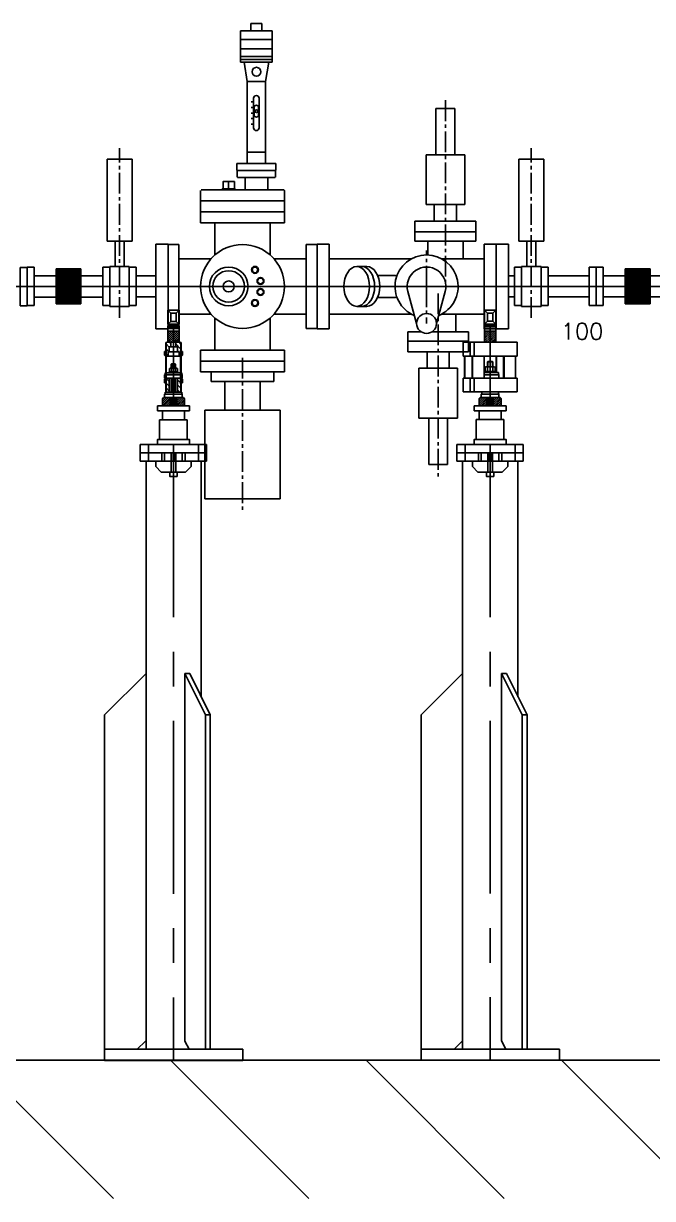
# Model space of a CAD drawing. Extents: x -50 to 48714, y -13211 to 6743.
# Drawn here: x 22566 to 23704, y -9427 to -7302 of the extents above; entities that cross this region are included whole.
import ezdxf

# ---------------------------------------------------------------- set-up
doc = ezdxf.new("R2010")
doc.units = 0
doc.header["$LTSCALE"] = 50
for name, pattern in [('AUSGEZOGEN', [0]), ('GESTRICHELT', [0.75, 0.5, -0.25]), ('GESTRICHELT2', [0.375, 0.25, -0.125]), ('MITTE', [2, 1.25, -0.25, 0.25, -0.25]), ('MITTE2', [1.125, 0.75, -0.125, 0.125, -0.125]), ('MITTEX2', [101.6, 63.5, -12.7, 12.7, -12.7])]:
    doc.linetypes.add(name, pattern=pattern)
doc.layers.get('0').update_dxf_attribs({"linetype": 'CONTINUOUS'})
for name, color, linetype in [('1', 7, 'CONTINUOUS'), ('12', 7, 'CONTINUOUS'), ('4', 7, 'CONTINUOUS'), ('CONSTRUCTION_CLASS', 7, 'CONTINUOUS'), ('DÜNN', 1, 'CONTINUOUS'), ('MITTE', 5, 'MITTE2'), ('MITTEKLEIN', 5, 'MITTE2'), ('MITTEX2', 5, 'MITTEX2'), ('NORMAL', 7, 'CONTINUOUS'), ('SCHRAFFUR', 4, 'CONTINUOUS'), ('TEXT', 2, 'CONTINUOUS'), ('VERDECKT', 8, 'GESTRICHELT2')]:
    doc.layers.add(name, color=color, linetype=linetype)
doc.styles.add('H30', font='txt.shx', dxfattribs={"height": 30})
doc.styles.add('STANDARD_H15', font='isocp.shx', dxfattribs={"height": 15})

# ---------------------------------------------------------------- blocks, each defined once
blk = doc.blocks.new('DMON-S')
at = {"layer": '1', "color": 7, "linetype": 'CONTINUOUS'}
for p, q in [((0.9, 55), (49.1, 55)), ((4.5, 19.8), (4.5, 42.3)), ((45.5, 42.3), (45.5, 19.8))]:
    blk.add_line(p, q, dxfattribs=at)
at = {"layer": '1', "color": 7, "linetype": 'AUSGEZOGEN'}
for p, q in [((-75.8, 3), (-75.8, 18.8)), ((75.8, 3), (75.8, 18.8))]:
    blk.add_line(p, q, dxfattribs=at)
for points in [[(-75.8, 3), (-75.8, 1), (-74.8, 0), (-60.3, 0)], [(75.8, 3), (75.8, 1), (74.8, 0), (60.3, 0)]]:
    blk.add_lwpolyline(points, dxfattribs=at)
at = {"layer": '12', "color": 7, "linetype": 'CONTINUOUS'}
for p, q in [((35, 321), (15, 321)), ((15, 308), (15, 321)), ((35, 308), (35, 321)), ((53.5, 308), (-3.5, 308)), ((-3.5, 251), (-3.5, 308)), ((53.5, 251), (53.5, 308)), ((53.5, 292), (-3.5, 292)), ((53.5, 275), (-3.5, 275)), ((53.5, 261), (-3.5, 261)), ((53.5, 256), (-3.5, 256)), ((8.5, 216), (2.7, 251)), ((41.5, 216), (47.3, 251)), ((8.5, 216), (8.5, 68)), ((41.5, 216), (8.5, 216)), ((41.5, 216), (41.5, 68)), ((20, 179), (15.5, 179)), ((20, 132.3), (20, 185.7)), ((30, 132.3), (30, 185.7)), ((20, 169), (15.5, 169)), ((20, 159), (15.5, 159)), ((20, 149), (15.5, 149)), ((21, 169), (21, 155.6)), ((29, 169), (29, 155.6)), ((20, 139), (15.5, 139)), ((41.5, 88), (8.5, 88)), ((60, 68), (-10, 68)), ((60, 68), (-10, 68)), ((60, 68), (-10, 68)), ((-10, 68), (-10, 55)), ((60, 68), (-10, 68)), ((60, 68), (60, 55)), ((60, 55), (-10, 55))]:
    blk.add_line(p, q, dxfattribs=at)
for centre, radius in [((25.2, 233.7), 8), ((25, 162.3), 2.47)]:
    blk.add_circle(centre, radius, dxfattribs=at)
for centre, radius, start, end in [((25, 185.7), 5, 0, 180), ((25, 169), 4, 0, 180), ((25, 155.6), 4, 180, 0), ((25, 132.3), 5, 180, 0)]:
    blk.add_arc(centre, radius, start, end, dxfattribs=at)
at = {"layer": '4', "color": 7, "linetype": 'CONTINUOUS'}
for p, q in [((-3.5, 251), (53.5, 251)), ((4.5, 42.3), (45.5, 42.3)), ((-74.8, 19.8), (74.8, 19.8)), ((-74.8, 0), (74.8, 0)), ((74.8, 19.8), (75.8, 18.8))]:
    blk.add_line(p, q, dxfattribs=at)
for points in [[(-23.7, 19.8), (-36.3, 19.8), (-36.3, 21.9), (-23.7, 21.9)], [(-24.8, 21.9), (-35.1, 21.9), (-35.1, 35), (-24.8, 35)]]:
    blk.add_lwpolyline(points, dxfattribs=at)
for points in [[(-26.3, 21.9), (-13.7, 21.9), (-13.7, 19.8), (-26.3, 19.8)], [(-25.1, 35), (-14.8, 35), (-14.8, 21.9), (-25.1, 21.9)]]:
    blk.add_lwpolyline(points, close=True, dxfattribs=at)
at = {"layer": 'CONSTRUCTION_CLASS', "color": 7, "linetype": 'CONTINUOUS'}
for p, q in [((-9.7, 54), (-8.7, 55)), ((-9.7, 54), (-9.7, 52)), ((-8.7, 55), (0.9, 55)), ((58.7, 55), (49.1, 55)), ((59.7, 54), (58.7, 55)), ((59.7, 54), (59.7, 52))]:
    blk.add_line(p, q, dxfattribs=at)
for points in [[(-9.7, 52), (-9.7, 43.3), (-8.7, 42.3), (4.5, 42.3)], [(59.7, 52), (59.7, 43.3), (58.7, 42.3), (45.5, 42.3)]]:
    blk.add_lwpolyline(points, dxfattribs=at)
at = {"layer": 'TEXT', "style": 'STANDARD_H15', "flags": 1}
for tag, p in [('ID', (-129.7, 420.2)), ('BEZ', (-129.7, 391.7)), ('KURZBEZ', (-129.7, 363.2)), ('SPARTE', (-129.7, 334.7)), ('FIRMA', (-129.7, 306.2)), ('PREIS', (-129.7, 277.7)), ('AUSSCHR', (-129.7, 249.2)), ('BEST', (-129.7, 220.7)), ('LIEFER', (-129.7, 192.2)), ('STATUS', (-129.7, 163.7)), ('BEMERK', (-129.7, 135.2))]:
    blk.add_attdef(tag, p, '', height=15, dxfattribs=at)
blk = doc.blocks.new('VAR_S_S1')
for p, q in [((-56.8, 0), (-56.8, -17.5)), ((-56.8, 0), (56.8, 0)), ((56.8, 0), (56.8, -17.5)), ((-56.8, -17.5), (56.8, -17.5)), ((-31.8, -17.5), (-31.8, -69)), ((31.8, -17.5), (31.8, -69)), ((-68.2, -69), (68.2, -69)), ((-68.2, -69), (-68.2, -229.5)), ((68.2, -69), (68.2, -229.5)), ((-68.2, -229.5), (68.2, -229.5))]:
    blk.add_line(p, q)
at = {"layer": 'MITTEKLEIN'}
blk.add_line((0, 25.4), (0, -253.6), dxfattribs=at)
at = {"layer": 'TEXT', "style": 'STANDARD_H15', "flags": 1}
for tag, p in [('ID', (-157.5, -426.8)), ('BEZ', (-157.5, -455.3)), ('KURZBEZ', (-157.5, -483.8)), ('SPARTE', (-157.5, -512.3)), ('FIRMA', (-157.5, -540.8)), ('TYP', (-157.5, -569.3)), ('PREIS', (-157.5, -597.8)), ('AUSSCHR', (-157.5, -626.3)), ('BEST', (-157.5, -654.8)), ('LIEFER', (-157.5, -683.3)), ('STATUS', (-157.5, -711.8)), ('BEMERK', (-157.5, -740.3))]:
    blk.add_attdef(tag, p, '', height=15, dxfattribs=at)
blk = doc.blocks.new('F_CF100')
for p, q in [((0, 75.8), (19.8, 75.8)), ((0, 75.8), (0, -75.8)), ((19.8, 75.8), (19.8, -75.8)), ((0, -75.8), (19.8, -75.8))]:
    blk.add_line(p, q)
blk = doc.blocks.new('K_100_6')
for p, q in [((84.9, 58), (84.9, 115.1)), ((184.9, 58), (184.9, 115.1)), ((76.9, 50), (19.8, 50)), ((249.9, 50), (192.9, 50)), ((76.9, -50), (19.8, -50)), ((84.9, -115.1), (84.9, -58)), ((184.9, -115.1), (184.9, -58)), ((249.9, -50), (192.9, -50))]:
    blk.add_line(p, q)
blk.add_circle((134.9, 0), 75.8)
for centre, start, end in [((76.9, 58), 270, 277.8724), ((76.9, 58), 352.1276, 0), ((192.9, 58), 180, 187.8724), ((192.9, 58), 262.1276, 270), ((76.9, -58), 82.1276, 90), ((76.9, -58), 0, 7.8724), ((192.9, -58), 172.1276, 180), ((192.9, -58), 90, 97.8724)]:
    blk.add_arc(centre, 8, start, end)
at = {"rotation": 270}
for p in [(134.9, 134.9), (134.9, -115.1)]:
    blk.add_blockref('F_CF100', p, dxfattribs=at)
for p in [(0, 0), (249.9, 0)]:
    blk.add_blockref('F_CF100', p)
at = {"layer": 'TEXT', "style": 'STANDARD_H15', "flags": 1}
for tag, p in [('ID', (17.3, -223.4)), ('BEZ', (17.3, -251.9)), ('KURZBEZ', (17.3, -280.4)), ('SPARTE', (17.3, -308.9)), ('FIRMA', (17.3, -337.4)), ('TYP', (17.3, -365.9)), ('PREIS', (17.3, -394.4)), ('AUSSCHR', (17.3, -422.9)), ('BEST', (17.3, -451.4)), ('LIEFER', (17.3, -479.9)), ('STATUS', (17.3, -508.4)), ('BEMERK', (17.3, -536.9))]:
    blk.add_attdef(tag, p, '', height=15, dxfattribs=at)
blk = doc.blocks.new('DMON-O')
at = {"layer": '4', "color": 7, "linetype": 'CONTINUOUS'}
for centre, radius in [((0, 0), 75.8), ((0, 0), 75.8), ((-25, 0), 35), ((-25, 0), 28.5), ((22.5, 30), 6.3), ((22.5, 30), 5.15), ((-25, 0), 10), ((32.5, 10), 6.3), ((32.5, 10), 5.15), ((32.5, -10), 6.3), ((32.5, -10), 5.15), ((22.5, -30), 6.3), ((22.5, -30), 5.15)]:
    blk.add_circle(centre, radius, dxfattribs=at)
at = {"layer": 'TEXT', "style": 'STANDARD_H15', "flags": 1}
for tag, p in [('ID', (-181.7, -67.7)), ('BEZ', (-181.7, -96.2)), ('KURZBEZ', (-181.7, -124.7)), ('SPARTE', (-181.7, -153.2)), ('FIRMA', (-181.7, -181.7)), ('PREIS', (-181.7, -210.2)), ('AUSSCHR', (-181.7, -238.7)), ('BEST', (-181.7, -267.2)), ('LIEFER', (-181.7, -295.7)), ('STATUS', (-181.7, -324.2)), ('BEMERK', (-181.7, -352.7))]:
    blk.add_attdef(tag, p, '', height=15, dxfattribs=at)
blk = doc.blocks.new('F_CF35')
for p, q in [((0, 34.7), (0, -34.7)), ((0, 34.7), (12.7, 34.7)), ((12.7, 34.7), (12.7, -34.7)), ((0, -34.7), (12.7, -34.7))]:
    blk.add_line(p, q)
blk = doc.blocks.new('*X5')
at = {"color": 0}
for p, q in [((13560.8, -5429.1), (13310.8, -5179.1)), ((13914.3, -5429.1), (13664.3, -5179.1)), ((14267.9, -5429.1), (14017.9, -5179.1)), ((14621.4, -5429.1), (14371.4, -5179.1))]:
    blk.add_line(p, q, dxfattribs=at)
blk = doc.blocks.new('BODEN')
at = {"layer": 'NORMAL'}
blk.add_line((0, 0), (24422.5, 0), dxfattribs=at)
at = {"layer": 'SCHRAFFUR'}
blk.add_blockref('*X5', (-7316.8, 5179.1), dxfattribs=at)
blk = doc.blocks.new('CF35_150')
for p, q in [((0, 34.7), (12.7, 34.7)), ((0, 34.7), (0, -34.7)), ((12.7, 34.7), (12.7, -34.7)), ((52.5, 31.6), (97.5, 31.6)), ((52.5, 31.6), (52.5, -31.6)), ((53.8, 31.6), (53.8, -31.6)), ((55.3, 31.6), (55.3, -31.6)), ((56.7, 31.6), (56.7, -31.6)), ((58.1, 31.6), (58.1, -31.6)), ((59.5, 31.6), (59.5, -31.6)), ((60.9, 31.6), (60.9, -31.6)), ((62.3, 31.6), (62.3, -31.6)), ((63.7, 31.6), (63.7, -31.6)), ((65.1, 31.6), (65.1, -31.6)), ((66.5, 31.6), (66.5, -31.6)), ((68, 31.6), (68, -31.6)), ((69.4, 31.6), (69.4, -31.6)), ((70.8, 31.6), (70.8, -31.6)), ((72.2, 31.6), (72.2, -31.6)), ((73.6, 31.6), (73.6, -31.6)), ((75, 31.6), (75, -31.6)), ((76.4, 31.6), (76.4, -31.6)), ((77.8, 31.6), (77.8, -31.6)), ((79.2, 31.6), (79.2, -31.6)), ((80.6, 31.6), (80.6, -31.6)), ((82, 31.6), (82, -31.6)), ((83.5, 31.6), (83.5, -31.6)), ((84.9, 31.6), (84.9, -31.6)), ((86.3, 31.6), (86.3, -31.6)), ((87.7, 31.6), (87.7, -31.6)), ((89.1, 31.6), (89.1, -31.6)), ((90.5, 31.6), (90.5, -31.6)), ((91.9, 31.6), (91.9, -31.6)), ((93.3, 31.6), (93.3, -31.6)), ((94.7, 31.6), (94.7, -31.6)), ((96.2, 31.6), (96.2, -31.6)), ((97.5, 31.6), (97.5, -31.6)), ((137.3, 34.7), (137.3, -34.7)), ((137.3, 34.7), (150, 34.7)), ((150, 34.7), (150, -34.7)), ((12.7, 19.1), (52.5, 19.1)), ((97.5, 19.1), (137.3, 19.1)), ((12.7, -19.1), (52.5, -19.1)), ((97.5, -19.1), (137.3, -19.1)), ((0, -34.7), (12.7, -34.7)), ((52.5, -31.6), (97.5, -31.6)), ((137.3, -34.7), (150, -34.7))]:
    blk.add_line(p, q)
at = {"layer": 'TEXT', "style": 'STANDARD_H15', "flags": 1}
for tag, p in [('ID', (1.2, -200.2)), ('BEZ', (1.2, -228.7)), ('KURZBEZ', (1.2, -257.2)), ('SPARTE', (1.2, -285.7)), ('FIRMA', (1.2, -314.2)), ('TYP', (1.2, -342.7)), ('PREIS', (1.2, -371.2)), ('AUSSCHR', (1.2, -399.7)), ('BEST', (1.2, -428.2)), ('LIEFER', (1.2, -456.7)), ('STATUS', (1.2, -485.2)), ('BEMERK', (1.2, -513.7))]:
    blk.add_attdef(tag, p, '', height=15, dxfattribs=at)
blk = doc.blocks.new('V_DN40_S')
for p, q in [((-5, 230), (40, 230)), ((-5, 82), (-5, 230)), ((40, 82), (40, 230)), ((-5, 82), (40, 82)), ((9.5, 36), (9.5, 82)), ((25.5, 36), (25.5, 82)), ((0, 36), (35, 36)), ((0, -36), (0, 36)), ((0, -34.7), (0, 34.7)), ((35, -36), (35, 36)), ((0, -36), (35, -36))]:
    blk.add_line(p, q)
at = {"layer": 'MITTEKLEIN'}
blk.add_line((17.5, -57), (17.5, 250.1), dxfattribs=at)
at = {"layer": 'TEXT', "style": 'STANDARD_H15'}
for tag, p in [('ID', (-52.5, -178.2)), ('BEZ', (-52.5, -206.7)), ('KURZBEZ', (-52.5, -235.2)), ('SPARTE', (-52.5, -263.7)), ('FIRMA', (-52.5, -292.2)), ('TYP', (-52.5, -320.7)), ('PREIS', (-52.5, -349.2)), ('AUSSCHR', (-52.5, -377.7)), ('BEST', (-52.5, -406.2)), ('LIEFER', (-52.5, -434.7)), ('STATUS', (-52.5, -463.2)), ('BEMERK', (-52.5, -491.7))]:
    blk.add_attdef(tag, p, '', height=15, dxfattribs=at)
blk = doc.blocks.new('R1003570')
for p, q in [((0, -76.5), (0, 76.5)), ((22.2, 76.5), (0, 76.5)), ((22.2, -76.5), (22.2, 76.5)), ((22.2, -76.5), (22.2, 76.5)), ((22.2, 19), (57.3, 19)), ((22.2, -19.1), (57.3, -19.1)), ((22.2, -76.5), (0, -76.5))]:
    blk.add_line(p, q)
at = {"rotation": 1.20703447237247e-11}
blk.add_blockref('F_CF35', (57.3, 0), dxfattribs=at)
blk = doc.blocks.new('*X89')
at = {"color": 0, "linetype": 'CONTINUOUS', "ltscale": 5}
for p, q in [((854, 3222.8), (864.8, 3233.6)), ((854, 3226.4), (861.3, 3233.6)), ((854, 3229.9), (857.7, 3233.6)), ((854.7, 3220), (868, 3233.3)), ((880, 3231.2), (882.5, 3233.6)), ((880, 3227.6), (886, 3233.6)), ((880, 3224.1), (889.6, 3233.6)), ((880, 3220.6), (892.6, 3233.1)), ((881.6, 3218.6), (894, 3231)), ((856.9, 3218.6), (868, 3229.8)), ((860.4, 3218.6), (868, 3226.2)), ((864, 3218.6), (868, 3222.7)), ((867.5, 3218.6), (868, 3219.2)), ((885.2, 3218.6), (894, 3227.5)), ((888.7, 3218.6), (894, 3224))]:
    blk.add_line(p, q, dxfattribs=at)
blk = doc.blocks.new('*X88')
at = {"color": 0, "ltscale": 5}
for p, q in [((715.1, 2567.7), (722.2, 2574.8)), ((715.1, 2571.3), (718.7, 2574.8)), ((715.1, 2574.8), (715.1, 2574.8)), ((715.1, 2564.2), (725.1, 2574.2)), ((725.1, 2567.1), (732.8, 2574.8)), ((725.1, 2570.7), (729.3, 2574.8)), ((725.1, 2574.2), (725.7, 2574.8)), ((725.1, 2563.6), (735.1, 2573.6)), ((715.1, 2560.7), (725.1, 2570.7)), ((715.1, 2557.1), (725.1, 2567.1)), ((716.3, 2554.8), (725.1, 2563.6)), ((719.9, 2554.8), (725.1, 2560)), ((723.4, 2554.8), (725.1, 2556.5)), ((725.1, 2560), (735.1, 2570)), ((725.1, 2556.5), (735.1, 2566.5)), ((726.9, 2554.8), (735.1, 2563)), ((730.5, 2554.8), (735.1, 2559.4)), ((734, 2554.8), (735.1, 2555.9))]:
    blk.add_line(p, q, dxfattribs=at)
blk = doc.blocks.new('SRS150_F_S')
at = {"ltscale": 5}
for p, q in [((-5, 1351.6), (-10, 1356.8)), ((-10, 1356.8), (10, 1356.8)), ((-10, 1331.8), (-10, 1356.8)), ((-5, 1336.8), (-5, 1351.6)), ((-5, 1351.6), (5, 1351.6)), ((10, 1356.8), (5, 1351.6)), ((5, 1336.8), (5, 1351.6)), ((10, 1331.8), (10, 1356.8)), ((-5, 1336.8), (-10, 1331.8)), ((-10, 1331.8), (10, 1331.8)), ((-10, 1329), (-10, 1299)), ((-10, 1329), (10, 1329)), ((-10, 1327), (10, 1327)), ((-10, 1319), (10, 1319)), ((-5, 1336.8), (5, 1336.8)), ((10, 1331.8), (5, 1336.8)), ((10, 1329), (10, 1299)), ((-48.8, 1299), (48.8, 1299)), ((-48.8, 1299), (-48.8, 1274)), ((-36.1, 1299), (-36.1, 1274)), ((-29, 1299), (-29, 1274)), ((-10, 1299), (10, 1299)), ((48.8, 1299), (48.8, 1274)), ((-48.8, 1274), (48.8, 1274)), ((-46.3, 1274), (-46.3, 1234)), ((-45.6, 1274), (-45.6, 1234)), ((-32.5, 1274), (-32.5, 1234)), ((-31.8, 1274), (-31.8, 1234)), ((-10.6, 1274), (-10.6, 1234)), ((6.9, 1254.4), (-6.9, 1254.4)), ((-4, 1264.4), (-5, 1263.4)), ((-5, 1263.4), (5, 1263.4)), ((-4, 1264.4), (4, 1264.4)), ((4, 1264.4), (5, 1263.4)), ((10.6, 1274), (10.6, 1244)), ((11.3, 1274), (11.3, 1244)), ((24.4, 1274), (24.4, 1234)), ((25.1, 1274), (25.1, 1234)), ((46.1, 1274), (46.1, 1234)), ((-48.8, 1234), (48.8, 1234)), ((-48.8, 1234), (-48.8, 1209)), ((-36.1, 1234), (-36.1, 1209)), ((-29, 1234), (-29, 1209)), ((16, 1234), (-11.1, 1234)), ((15, 1240.2), (-10.6, 1240.2)), ((-9.2, 1253.4), (-9.2, 1247)), ((6.9, 1246), (-6.9, 1246)), ((-4.6, 1247), (-4.6, 1253.4)), ((4.6, 1247), (4.6, 1253.4)), ((9.3, 1247), (9.3, 1253.4)), ((48.8, 1234), (48.8, 1209)), ((-48.8, 1209), (48.8, 1209)), ((16, 1199), (-16, 1199)), ((-15, 1209), (-15, 1205.2)), ((-15, 1205.2), (15, 1205.2)), ((15, 1209), (15, 1205.2)), ((29, 1184), (-29, 1184)), ((-29, 1175), (-29, 1184)), ((29, 1175), (-29, 1175)), ((-20, 1159), (-20, 1175)), ((20, 1159), (20, 1175)), ((29, 1175), (29, 1184)), ((-25, 1159), (25, 1159)), ((-25, 1123), (-25, 1159)), ((25, 1123), (25, 1159)), ((-60, 1114), (60, 1114)), ((-60, 1114), (-60, 1099)), ((-45, 1114), (-45, 1099)), ((-29, 1114), (29, 1114)), ((-25, 1123), (25, 1123)), ((45, 1114), (45, 1099)), ((60, 1114), (60, 1099)), ((-60, 1099), (60, 1099)), ((-60, 1099), (-60, 1084)), ((-45, 1099), (-45, 1084)), ((-21, 1099), (-21, 1084)), ((-16, 1099), (-16, 1084)), ((16, 1099), (16, 1084)), ((21, 1099), (21, 1084)), ((45, 1099), (45, 1084)), ((60, 1099), (60, 1084)), ((-60, 1084), (60, 1084)), ((-49.7, 20), (-49.7, 1084)), ((50.3, 657.4), (50.3, 1084)), ((20.6, 700), (20.6, 35)), ((29.3, 700), (20.6, 700)), ((20.6, 700), (58, 625)), ((66.7, 625), (29.3, 700)), ((58, 625), (58, 20)), ((66.7, 625), (58, 625)), ((66.7, 20), (66.7, 625)), ((20.6, 35), (28.4, 20)), ((-124.7, 20), (125.3, 20)), ((-124.7, 0), (125.3, 0)), ((50.3, 0), (-49.7, 0)), ((0.3, 0), (66.3, 0)), ((20.6, 20), (28.4, 20)), ((58, 20), (66.7, 20))]:
    blk.add_line(p, q, dxfattribs=at)
at = {"linetype": 'CONTINUOUS', "ltscale": 5}
for p, q in [((-5, 1254.4), (-5, 1263.4)), ((5, 1254.4), (5, 1263.4)), ((-3.9, 1184), (-3.9, 1199)), ((3.9, 1184), (3.9, 1199))]:
    blk.add_line(p, q, dxfattribs=at)
at = {"color": 255, "linetype": 'CONTINUOUS', "ltscale": 5}
for p, q in [((-18, 1199), (-20, 1197)), ((-20, 1197), (-20, 1186)), ((-18, 1199), (18, 1199)), ((-6, 1199), (-6, 1184)), ((6, 1199), (6, 1184)), ((18, 1199), (20, 1197)), ((20, 1197), (20, 1186)), ((-18, 1184), (-20, 1186)), ((-18, 1184), (18, 1184)), ((18, 1184), (20, 1186))]:
    blk.add_line(p, q, dxfattribs=at)
at = {"color": 7, "linetype": 'CONTINUOUS', "ltscale": 5}
for p, q in [((32, 1084), (-32, 1084)), ((-32, 1074), (-32, 1084)), ((-22, 1064), (-32, 1074)), ((-22, 1064), (22, 1064)), ((22, 1064), (32, 1074)), ((32, 1074), (32, 1084)), ((-49.7, 700), (-124.7, 625)), ((-124.7, 20), (-124.7, 625)), ((-65.3, 20), (-50.3, 35)), ((-124.7, 0), (-124.7, 20)), ((125.3, 0), (125.3, 20))]:
    blk.add_line(p, q, dxfattribs=at)
at = {"ltscale": 5}
for points in [[(-11.1, 1234), (-5, 1234)], [(15, 1240.2), (15, 1244), (-10.6, 1244)], [(16, 1234), (16, 1240.2), (15, 1240.2)], [(-16, 1199), (-16, 1205.2), (-15, 1205.2)], [(16, 1199), (16, 1205.2), (15, 1205.2)], [(-25, 1123), (-29, 1123), (-29, 1114)], [(29, 1114), (29, 1123), (25, 1123)], [(-4, 1084), (-4, 1099)], [(4, 1099), (4, 1084)], [(4, 1064), (-4, 1064)]]:
    blk.add_lwpolyline(points, dxfattribs=at)
for points in [[(-10, 1246), (-10, 1244), (10, 1244), (10, 1246)], [(6.5, 1056), (-6.5, 1056), (-6.5, 1064), (6.5, 1064)]]:
    blk.add_lwpolyline(points, close=True, dxfattribs=at)
at = {"ltscale": 5, "extrusion": (0, 0, -1)}
for centre, major_axis, ratio in [((-6.9, 1253.4), (2.31, 0), 0.432432), ((0, 1253.4), (4.62, 0), 0.216216), ((6.9, 1247), (-2.31, 0), 0.432432)]:
    blk.add_ellipse(centre, major_axis=major_axis, ratio=ratio, start_param=-3.141593, end_param=0, dxfattribs=at)
at = {"ltscale": 5}
for centre, major_axis, ratio in [((6.9, 1253.4), (-2.31, 0), 0.432432), ((-6.9, 1247), (2.31, 0), 0.432432), ((0, 1247), (4.62, 0), 0.216216)]:
    blk.add_ellipse(centre, major_axis=major_axis, ratio=ratio, start_param=3.141593, end_param=6.283185, dxfattribs=at)
at = {"layer": 'DÜNN', "linetype": 'CONTINUOUS', "ltscale": 5}
for p, q in [((-4, 1254.4), (-4, 1264.4)), ((4, 1254.4), (4, 1264.4)), ((-3.1, 1184), (-3.1, 1199)), ((3.1, 1184), (3.1, 1199))]:
    blk.add_line(p, q, dxfattribs=at)
at = {"layer": 'DÜNN', "ltscale": 5}
for p, q in [((-3.2, 1084), (-3.2, 1099)), ((3.3, 1099), (3.3, 1084))]:
    blk.add_line(p, q, dxfattribs=at)
at = {"layer": 'MITTE', "linetype": 'MITTE', "ltscale": 5}
for p, q in [((0, 1299), (0, 1329)), ((0, 1209), (0, 1299)), ((0, 1209), (0, 1299)), ((0, 1264.4), (0, 1234)), ((0, 1209), (0, 1199)), ((0, 1199), (0, 1184)), ((0, 1114), (0, 0)), ((0, 1056), (0, 1094)), ((0, 1084), (0, 1064))]:
    blk.add_line(p, q, dxfattribs=at)
at = {"layer": 'VERDECKT', "ltscale": 5}
for p, q in [((-4.2, 1064), (-4.2, 1084)), ((4.3, 1064), (4.3, 1084))]:
    blk.add_line(p, q, dxfattribs=at)
at = {"layer": 'SCHRAFFUR', "ltscale": 5}
blk.add_blockref('*X88', (-725.1, -1255.8), dxfattribs=at)
at = {"layer": 'SCHRAFFUR', "color": 4, "linetype": 'CONTINUOUS', "ltscale": 5}
blk.add_blockref('*X89', (-874, -2034.6), dxfattribs=at)
blk = doc.blocks.new('*X92')
at = {"color": 0, "ltscale": 5}
for p, q in [((715.1, 2567.7), (722.2, 2574.8)), ((715.1, 2571.3), (718.7, 2574.8)), ((715.1, 2574.8), (715.1, 2574.8)), ((715.1, 2564.2), (725.1, 2574.2)), ((725.1, 2567.1), (732.8, 2574.8)), ((725.1, 2570.7), (729.3, 2574.8)), ((725.1, 2574.2), (725.7, 2574.8)), ((725.1, 2563.6), (735.1, 2573.6)), ((715.1, 2560.7), (725.1, 2570.7)), ((715.1, 2557.1), (725.1, 2567.1)), ((716.3, 2554.8), (725.1, 2563.6)), ((719.9, 2554.8), (725.1, 2560)), ((723.4, 2554.8), (725.1, 2556.5)), ((725.1, 2560), (735.1, 2570)), ((725.1, 2556.5), (735.1, 2566.5)), ((726.9, 2554.8), (735.1, 2563)), ((730.5, 2554.8), (735.1, 2559.4)), ((734, 2554.8), (735.1, 2555.9))]:
    blk.add_line(p, q, dxfattribs=at)
blk = doc.blocks.new('*X93')
at = {"color": 0, "linetype": 'CONTINUOUS', "ltscale": 5}
for p, q in [((854, 3222.8), (864.8, 3233.6)), ((854, 3226.4), (861.3, 3233.6)), ((854, 3229.9), (857.7, 3233.6)), ((854.7, 3220), (868, 3233.3)), ((880, 3231.2), (882.5, 3233.6)), ((880, 3227.6), (886, 3233.6)), ((880, 3224.1), (889.6, 3233.6)), ((880, 3220.6), (892.6, 3233.1)), ((881.6, 3218.6), (894, 3231)), ((856.9, 3218.6), (868, 3229.8)), ((860.4, 3218.6), (868, 3226.2)), ((864, 3218.6), (868, 3222.7)), ((867.5, 3218.6), (868, 3219.2)), ((885.2, 3218.6), (894, 3227.5)), ((888.7, 3218.6), (894, 3224))]:
    blk.add_line(p, q, dxfattribs=at)
blk = doc.blocks.new('*X94')
at = {"color": 0, "ltscale": 5}
for p, q in [((-1212.99, 2455.12), (-1212.32, 2455.8)), ((-1212.39, 2453.96), (-1210.55, 2455.8)), ((-1210.02, 2454.56), (-1209.59, 2454.99)), ((-1209.45, 2455.14), (-1208.88, 2455.7)), ((-1199.38, 2454.6), (-1198.28, 2455.7)), ((-1197.61, 2454.6), (-1196.41, 2455.8)), ((-1195.84, 2454.6), (-1194.99, 2455.44)), ((-1212.99, 2451.59), (-1212.42, 2452.16)), ((-1212.42, 2450.4), (-1211.25, 2451.56)), ((-1210.65, 2450.4), (-1209.59, 2451.45)), ((-1208.78, 2450.5), (-1208.14, 2451.14)), ((-1199.94, 2450.5), (-1198.84, 2451.6)), ((-1198.17, 2450.5), (-1197.07, 2451.6)), ((-1196.51, 2450.4), (-1195.31, 2451.6))]:
    blk.add_line(p, q, dxfattribs=at)
blk = doc.blocks.new('SRS150_L_S')
at = {"ltscale": 5}
for p, q in [((-10.3, 1356.8), (9.7, 1356.8)), ((-10.3, 1331.8), (-10.3, 1356.8)), ((-5.3, 1351.6), (-10.3, 1356.8)), ((-5.3, 1351.6), (4.7, 1351.6)), ((-5.3, 1336.8), (-5.3, 1351.6)), ((9.7, 1356.8), (4.7, 1351.6)), ((4.7, 1336.8), (4.7, 1351.6)), ((9.7, 1331.8), (9.7, 1356.8)), ((-5.3, 1336.8), (-10.3, 1331.8)), ((-10.3, 1331.8), (9.7, 1331.8)), ((-10.3, 1329), (9.7, 1329)), ((-10.3, 1329), (-10.3, 1299)), ((-10.3, 1327), (9.7, 1327)), ((-10.3, 1319), (9.7, 1319)), ((-5.3, 1336.8), (4.7, 1336.8)), ((9.7, 1331.8), (4.7, 1336.8)), ((9.7, 1329), (9.7, 1299)), ((-12.8, 1299), (-14.3, 1297.5)), ((-14.3, 1275.5), (-14.3, 1297.5)), ((-12.8, 1299), (12.2, 1299)), ((-10.3, 1299), (9.7, 1299)), ((-8.2, 1299), (6.8, 1299)), ((-7.8, 1299), (7.2, 1299)), ((12.2, 1299), (13.7, 1297.5)), ((13.7, 1275.5), (13.7, 1297.5)), ((-14.3, 1284), (-14.3, 1224)), ((-14.3, 1284), (-13.3, 1284)), ((-13.3, 1284), (-13.3, 1224)), ((-13.3, 1284), (-13.3, 1274)), ((-10.1, 1282), (9.9, 1282)), ((-10.1, 1274), (-10.1, 1282)), ((9.9, 1274), (9.9, 1282)), ((13.7, 1284), (12.7, 1284)), ((12.7, 1284), (12.7, 1274)), ((12.7, 1284), (12.7, 1224)), ((13.7, 1284), (13.7, 1224)), ((-13.3, 1274), (12.7, 1274)), ((-3.5, 1259.9), (-4.2, 1259.2)), ((3.6, 1259.2), (-4.2, 1259.2)), ((2.8, 1259.9), (-3.5, 1259.9)), ((2.8, 1259.9), (3.6, 1259.2)), ((-16.3, 1234), (-14.3, 1234)), ((-15.3, 1244), (-15.3, 1240.2)), ((-15.3, 1244), (-14.3, 1244)), ((-15.3, 1240.2), (-14.3, 1240.2)), ((-13.3, 1244), (12.7, 1244)), ((-13.3, 1240.2), (12.7, 1240.2)), ((-13.3, 1234), (12.7, 1234)), ((-13.3, 1224), (-13.3, 1234)), ((-7.6, 1246.3), (-7.6, 1251.3)), ((-5.7, 1252.1), (5.1, 1252.1)), ((-5.7, 1245.6), (5.1, 1245.6)), ((-3.9, 1246.3), (-3.9, 1251.3)), ((3.3, 1246.3), (3.3, 1251.3)), ((6.9, 1251.3), (6.9, 1246.3)), ((12.7, 1224), (12.7, 1234)), ((13.7, 1244), (14.7, 1244)), ((13.7, 1240.2), (14.7, 1240.2)), ((13.7, 1234), (15.7, 1234)), ((14.7, 1244), (14.7, 1240.2)), ((-14.3, 1210.5), (-14.3, 1232.5)), ((-14.3, 1224), (-13.3, 1224)), ((13.7, 1224), (12.7, 1224)), ((13.7, 1210.5), (13.7, 1224)), ((15.7, 1199), (-16.3, 1199)), ((-15.3, 1209), (-15.3, 1205.2)), ((-15.3, 1209), (14.7, 1209)), ((-15.3, 1205.2), (14.7, 1205.2)), ((-12.8, 1209), (-14.3, 1210.5)), ((-12.8, 1209), (12.2, 1209)), ((12.2, 1209), (13.7, 1210.5)), ((14.7, 1209), (14.7, 1205.2)), ((-29.3, 1175), (-29.3, 1184)), ((28.7, 1184), (-29.3, 1184)), ((28.7, 1175), (-29.3, 1175)), ((-20.3, 1159), (-20.3, 1175)), ((19.7, 1159), (19.7, 1175)), ((28.7, 1175), (28.7, 1184)), ((-25.3, 1159), (24.7, 1159)), ((-25.3, 1123), (-25.3, 1159)), ((24.7, 1123), (24.7, 1159)), ((-60.3, 1114), (-60.3, 1099)), ((-60.3, 1114), (59.7, 1114)), ((-45.3, 1114), (-45.3, 1099)), ((-29.3, 1114), (28.7, 1114)), ((-25.3, 1123), (24.7, 1123)), ((44.7, 1114), (44.7, 1099)), ((59.7, 1114), (59.7, 1099)), ((-60.3, 1099), (-60.3, 1084)), ((-60.3, 1099), (59.7, 1099)), ((-45.3, 1099), (-45.3, 1084)), ((-21.3, 1099), (-21.3, 1084)), ((-16.3, 1099), (-16.3, 1084)), ((15.7, 1099), (15.7, 1084)), ((20.7, 1099), (20.7, 1084)), ((44.7, 1099), (44.7, 1084)), ((59.7, 1099), (59.7, 1084)), ((-60.3, 1084), (59.7, 1084)), ((-50, 20), (-50, 1084)), ((50, 657.4), (50, 1084)), ((20.3, 700), (20.3, 35)), ((20.3, 700), (57.7, 625)), ((29, 700), (20.3, 700)), ((66.3, 625), (29, 700)), ((57.7, 625), (57.7, 20)), ((66.3, 625), (57.7, 625)), ((66.3, 20), (66.3, 625)), ((20.3, 35), (28.1, 20)), ((-125, 20), (125, 20)), ((-125, 0), (125, 0)), ((0, 0), (66, 0)), ((20.3, 20), (28.1, 20)), ((57.7, 20), (66.3, 20)), ((50, 0), (-50, 0))]:
    blk.add_line(p, q, dxfattribs=at)
at = {"color": 7, "linetype": 'CONTINUOUS', "ltscale": 5}
for p, q in [((-16.5, 1275.9), (-16.5, 1282.1)), ((15.9, 1275.9), (15.9, 1282.1)), ((-16.5, 1232.1), (-16.5, 1225.9)), ((15.9, 1232.1), (15.9, 1225.9)), ((-32.3, 1074), (-32.3, 1084)), ((31.6, 1084), (-32.3, 1084)), ((-22.3, 1064), (-32.3, 1074)), ((-22.3, 1064), (21.6, 1064)), ((21.6, 1064), (31.6, 1074)), ((31.6, 1074), (31.6, 1084)), ((-50, 700), (-125, 625)), ((-125, 20), (-125, 625)), ((-65.7, 20), (-50.7, 35)), ((-125, 0), (-125, 20)), ((125, 0), (125, 20))]:
    blk.add_line(p, q, dxfattribs=at)
at = {"linetype": 'CONTINUOUS', "ltscale": 5}
for p, q in [((-4.2, 1252.1), (-4.2, 1259.2)), ((3.6, 1252.1), (3.6, 1259.2)), ((-7.8, 1209), (-7.8, 1234)), ((-7.8, 1234), (-7.8, 1209)), ((-4.2, 1209), (-4.2, 1234)), ((3.6, 1209), (3.6, 1234)), ((7.2, 1234), (7.2, 1209)), ((-4.2, 1184), (-4.2, 1199)), ((3.6, 1184), (3.6, 1199))]:
    blk.add_line(p, q, dxfattribs=at)
at = {"color": 255, "linetype": 'CONTINUOUS', "ltscale": 5}
for p, q in [((-18.3, 1199), (-20.3, 1197)), ((-20.3, 1197), (-20.3, 1186)), ((-18.3, 1199), (17.7, 1199)), ((-6.3, 1199), (-6.3, 1184)), ((5.7, 1199), (5.7, 1184)), ((17.7, 1199), (19.7, 1197)), ((19.7, 1197), (19.7, 1186)), ((-18.3, 1184), (-20.3, 1186)), ((-18.3, 1184), (17.7, 1184)), ((17.7, 1184), (19.7, 1186))]:
    blk.add_line(p, q, dxfattribs=at)
at = {"linetype": 'CONTINUOUS', "ltscale": 5}
for points in [[(-5, 1299), (-5, 1291)], [(4, 1291), (4, 1299)], [(-7.8, 1225), (-7.8, 1234), (7.2, 1234), (7.2, 1225)]]:
    blk.add_lwpolyline(points, dxfattribs=at)
blk.add_lwpolyline([(-8, 1291), (-8, 1282), (7, 1282), (7, 1291)], close=True, dxfattribs=at)
at = {"ltscale": 5}
for points in [[(-16.3, 1234), (-16.3, 1240.2), (-15.3, 1240.2)], [(15.7, 1234), (15.7, 1240.2), (14.7, 1240.2)], [(-16.3, 1199), (-16.3, 1205.2), (-15.3, 1205.2)], [(15.7, 1199), (15.7, 1205.2), (14.7, 1205.2)], [(-25.3, 1123), (-29.3, 1123), (-29.3, 1114)], [(28.7, 1114), (28.7, 1123), (24.7, 1123)], [(-4.3, 1084), (-4.3, 1099)], [(3.7, 1099), (3.7, 1084)], [(3.7, 1064), (-4.3, 1064)]]:
    blk.add_lwpolyline(points, dxfattribs=at)
for points in [[(7.5, 1245.6), (7.5, 1244), (-8.1, 1244), (-8.1, 1245.6)], [(6.2, 1056), (-6.8, 1056), (-6.8, 1064), (6.2, 1064)]]:
    blk.add_lwpolyline(points, close=True, dxfattribs=at)
at = {"color": 7, "linetype": 'CONTINUOUS', "ltscale": 5}
for centre, start, end in [((-14.3, 1279), 90, 125.3765), ((-14.3, 1279), 234.6235, 270), ((13.7, 1279), 54.6235, 90), ((13.7, 1279), 270, 305.3765), ((-14.3, 1229), 90, 125.3765), ((-14.3, 1229), 234.6235, 270), ((13.7, 1229), 54.6235, 90), ((13.7, 1229), 270, 305.3765)]:
    blk.add_arc(centre, 3.8, start, end, dxfattribs=at)
at = {"ltscale": 5, "extrusion": (0, 0, -1)}
for centre, major_axis, ratio in [((-5.7, 1251.3), (1.81, 0), 0.432432), ((-0.3, 1246.3), (-3.61, 0), 0.216216), ((5.1, 1246.3), (-1.81, 0), 0.432432)]:
    blk.add_ellipse(centre, major_axis=major_axis, ratio=ratio, start_param=3.141593, end_param=6.283185, dxfattribs=at)
at = {"ltscale": 5}
for centre, major_axis, ratio in [((-5.7, 1246.3), (1.81, 0), 0.432432), ((-0.3, 1251.3), (-3.61, 0), 0.216216), ((5.1, 1251.3), (-1.81, 0), 0.432432)]:
    blk.add_ellipse(centre, major_axis=major_axis, ratio=ratio, start_param=-3.141593, end_param=0, dxfattribs=at)
at = {"layer": 'DÜNN', "linetype": 'CONTINUOUS', "ltscale": 5}
for p, q in [((-3.5, 1252.1), (-3.5, 1259.9)), ((2.8, 1252.1), (2.8, 1259.9)), ((-3.5, 1209), (-3.5, 1234)), ((2.8, 1209), (2.8, 1234)), ((-3.5, 1184), (-3.5, 1199)), ((2.8, 1184), (2.8, 1199))]:
    blk.add_line(p, q, dxfattribs=at)
at = {"layer": 'DÜNN', "ltscale": 5}
for p, q in [((-3.6, 1084), (-3.6, 1099)), ((2.9, 1099), (2.9, 1084))]:
    blk.add_line(p, q, dxfattribs=at)
at = {"layer": 'MITTE', "linetype": 'MITTE', "ltscale": 5}
for p, q in [((-0.3, 1299), (-0.3, 1329)), ((-13.8, 1209), (-13.8, 1299)), ((-0.3, 1209), (-0.3, 1299)), ((13.2, 1209), (13.2, 1299)), ((-0.3, 1209), (-0.3, 1199)), ((-0.3, 1199), (-0.3, 1184)), ((-0.3, 1114), (-0.3, 0)), ((-0.3, 1056), (-0.3, 1094)), ((-0.3, 1084), (-0.3, 1064))]:
    blk.add_line(p, q, dxfattribs=at)
at = {"layer": 'VERDECKT', "ltscale": 5}
for p, q in [((-4.6, 1064), (-4.6, 1084)), ((3.9, 1064), (3.9, 1084))]:
    blk.add_line(p, q, dxfattribs=at)
at = {"layer": 'VERDECKT', "linetype": 'GESTRICHELT', "ltscale": 5}
blk.add_lwpolyline([(-5, 1299), (-5, 1291), (4, 1291), (4, 1299)], dxfattribs=at)
at = {"layer": 'SCHRAFFUR', "ltscale": 5}
blk.add_blockref('*X92', (-725.4, -1255.8), dxfattribs=at)
at = {"layer": 'SCHRAFFUR', "ltscale": 5, "xscale": 5, "yscale": 5, "zscale": 5, "rotation": 270}
blk.add_blockref('*X94', (-12265.8, -4766), dxfattribs=at)
at = {"layer": 'SCHRAFFUR', "color": 4, "linetype": 'CONTINUOUS', "ltscale": 5}
blk.add_blockref('*X93', (-874.4, -2034.6), dxfattribs=at)

msp = doc.modelspace()

# ---------------------------------------------------------------- linework, layer by layer
for p, q in [((23312.5, -7539.2), (23312.5, -7455.2)), ((23312.5, -7455.2), (23346.5, -7455.2)), ((23346.5, -7539.2), (23346.5, -7455.2)), ((23294.5, -7539.2), (23364.5, -7539.2)), ((23294.5, -7629.2), (23294.5, -7539.2)), ((23364.5, -7629.2), (23364.5, -7539.2)), ((23294.5, -7629.2), (23364.5, -7629.2)), ((23309.5, -7659.2), (23309.5, -7629.2)), ((23349.5, -7659.2), (23349.5, -7629.2)), ((23274.5, -7659.2), (23384.5, -7659.2)), ((23274.5, -7695.2), (23274.5, -7659.2)), ((23384.5, -7695.2), (23384.5, -7659.2)), ((23274.5, -7678.2), (23384.5, -7678.2)), ((23119.5, -7700.7), (23097.5, -7700.7)), ((23097.5, -7700.7), (23097.5, -7853.7)), ((23119.5, -7700.7), (23119.5, -7853.7)), ((23274.5, -7695.2), (23384.5, -7695.2)), ((23297.5, -7695.2), (23297.5, -7720.2)), ((23361.5, -7695.2), (23361.5, -7727.2)), ((23399.5, -7700.7), (23421.5, -7700.7)), ((23399.5, -7700.7), (23399.5, -7727.2)), ((23443.7, -7700.7), (23421.5, -7700.7)), ((23421.5, -7853.7), (23421.5, -7700.7)), ((23421.5, -7700.7), (23421.5, -7853.7)), ((23443.7, -7853.7), (23443.7, -7700.7)), ((23443.7, -7853.7), (23443.7, -7700.7)), ((23119.5, -7727.2), (23268.1, -7727.2)), ((23322.9, -7727.2), (23399.5, -7727.2)), ((23399.5, -7727.2), (23399.5, -7853.7)), ((23169.2, -7741.2), (23187.6, -7741.2)), ((23236.2, -7757.2), (23206.8, -7757.2)), ((23443.7, -7758.1), (23454.8, -7758.1)), ((23589.8, -7758), (23515.2, -7758.1)), ((23236.2, -7797.2), (23206.8, -7797.2)), ((23277.5, -7844.2), (23261.7, -7786.4)), ((23313.5, -7844.2), (23329.3, -7786.4)), ((23443.7, -7796.2), (23454.8, -7796.2)), ((23515.2, -7796.2), (23589.8, -7796.1)), ((23187.6, -7813.2), (23169.2, -7813.2)), ((23268.1, -7827.2), (23119.5, -7827.2)), ((23399.5, -7827.2), (23322.9, -7827.2)), ((23348.5, -7859.2), (23348.5, -7827.2)), ((23119.5, -7853.7), (23097.5, -7853.7)), ((23261.5, -7859.2), (23261.5, -7895.2)), ((23261.5, -7859.2), (23285.6, -7859.2)), ((23305.4, -7859.2), (23371.5, -7859.2)), ((23371.5, -7859.2), (23371.5, -7895.2)), ((23399.5, -7853.7), (23421.5, -7853.7)), ((23443.7, -7853.7), (23421.5, -7853.7)), ((23261.5, -7876.2), (23371.5, -7876.2)), ((23261.5, -7895.2), (23371.5, -7895.2)), ((23296.5, -7895.2), (23296.5, -7925.2)), ((23336.5, -7895.2), (23336.5, -7925.2)), ((23281.5, -7925.2), (23281.5, -8015.2)), ((23281.5, -7925.2), (23351.5, -7925.2)), ((23351.5, -7925.2), (23351.5, -8015.2)), ((23281.5, -8015.2), (23351.5, -8015.2)), ((23299.5, -8015.2), (23299.5, -8099.2)), ((23333.5, -8015.2), (23333.5, -8099.2)), ((23299.5, -8099.2), (23333.5, -8099.2))]:
    msp.add_line(p, q)
msp.add_circle((23295.5, -7844.2), 18)
for radius, start, end in [(57, 292.6216, 247.3784), (35, 344.7397, 195.2603)]:
    msp.add_arc((23295.5, -7777.2), radius, start, end)
msp.add_ellipse((23169.2, -7777.2), major_axis=(0, -36), ratio=0.642788)
for centre, major_axis, ratio, start_param, end_param in [((23178.4, -7777.2), (0, 36), 0.642788, 3.141593, 6.283185), ((23187.6, -7777.2), (0, 36), 0.642788, 3.141593, 6.283185), ((23236.2, -7777.2), (-24.3, 0), 0.821572, 4.473583, 4.712389), ((23236.2, -7777.2), (-24.3, 0), 0.821572, 1.570796, 1.809602)]:
    msp.add_ellipse(centre, major_axis=major_axis, ratio=ratio, start_param=start_param, end_param=end_param)
at = {"layer": 'MITTEKLEIN'}
for p, q in [((23329.5, -7440.4), (23329.5, -7777.2)), ((23295.5, -7777.2), (23295.5, -7712.2)), ((23295.5, -7777.2), (23295.5, -7844.2)), ((23316.5, -7789.9), (23316.5, -8126.6))]:
    msp.add_line(p, q, dxfattribs=at)
at = {"layer": 'MITTEX2'}
msp.add_line((24250, -7777.1), (17000, -7777.1), dxfattribs=at)

# ---------------------------------------------------------------- block references
for name, p in [('DMON-S', (22962.6, -7622.5)), ('V_DN40_S', (22722.8, -7777.2)), ('V_DN40_S', (23467.5, -7777.2)), ('DMON-O', (22962.6, -7777.2)), ('CF35_150', (22572.8, -7777.2)), ('F_CF35', (23454.8, -7777.2)), ('F_CF35', (23502.5, -7777.1)), ('F_CF35', (23589.8, -7777.1)), ('CF35_150', (23602.5, -7777.1)), ('SRS150_L_S', (22838, -9177.2)), ('SRS150_F_S', (23410.5, -9177.1)), ('VAR_S_S1', (22962.6, -7931.9)), ('BODEN', (16485, -9177.1))]:
    msp.add_blockref(name, p)
for name, p, rotation in [('F_CF100', (22962.6, -7642.3), 90), ('K_100_6', (23097.5, -7777.2), 180), ('R1003570', (22827.8, -7777.2), 179.9999999999966), ('F_CF35', (22560.1, -7777.4), 359.9999999999966), ('F_CF100', (22962.6, -7912.1), 270)]:
    msp.add_blockref(name, p, dxfattribs=dict(rotation=rotation))

# ---------------------------------------------------------------- texts
at = {"style": 'H30'}
msp.add_text('100', height=30, dxfattribs=at).set_placement((23538.2, -7873.4))

doc.saveas('drawing.dxf')
